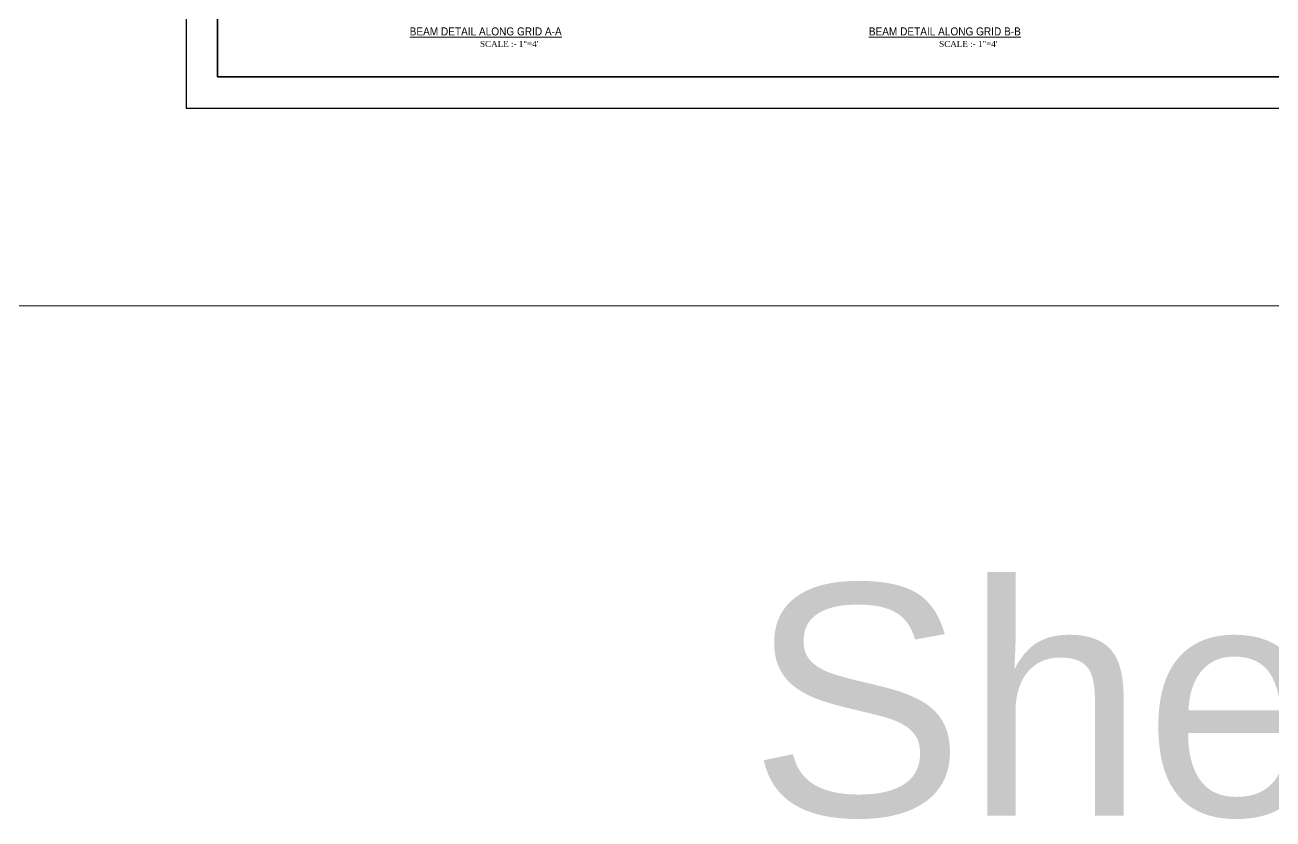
# Model space of a CAD drawing. Header units: inches. Extents: x 130993 to 274375, y -5108 to 103559.
# Drawn here: x 138211 to 140026, y 48204 to 49360 of the extents above; entities that cross this region are included whole.
import ezdxf

# ---------------------------------------------------------------- set-up
doc = ezdxf.new("R2010")
doc.units = ezdxf.units.IN
doc.header["$MEASUREMENT"] = 0
for name, color, linetype, lineweight in [('DIMENDION', 4, 'Continuous', 18), ('DIMENSION', 142, 'Continuous', 20), ('TEXT', 181, 'Continuous', 13)]:
    doc.layers.add(name, color=color, linetype=linetype, lineweight=lineweight)
doc.layers.add('ELEVATION', color=7, linetype='Continuous')
doc.styles.add('Arial', font='arial.ttf', dxfattribs={"width": 0.8, "height": 200})
doc.styles.add('ramon', font='arial.ttf', dxfattribs={"height": 7})
doc.styles.add('ROOM', font='dutch.ttf')

msp = doc.modelspace()

# ---------------------------------------------------------------- linework, layer by layer
at = {"layer": 'Defpoints', "color": 240, "true_color": 0xed1f24}
msp.add_lwpolyline([(138490.64, 51437.94), (141195.23, 51437.94), (141195.23, 49284.27), (138490.64, 49284.27)], close=True, dxfattribs=at)
at = {"layer": 'DIMENSION'}
msp.add_lwpolyline([(134008.5, 52489.13), (154575.5, 52489.13), (154575.5, 48951.13), (134008.5, 48951.13)], close=True, dxfattribs=at)
at = {"layer": 'ELEVATION'}
for points in [[(138445.02, 49238.65), (141623.73, 49238.65), (141623.73, 51483.56), (138445.02, 51483.56)], [(138490.64, 49284.27), (141578.11, 49284.27), (141578.11, 51437.94), (138490.64, 51437.94)]]:
    msp.add_lwpolyline(points, close=True, dxfattribs=at)
at = {"layer": 'ELEVATION', "color": 240, "true_color": 0xed1f24}
msp.add_lwpolyline([(138490.64, 51437.94), (141195.23, 51437.94), (141195.23, 49284.27), (138490.64, 49284.27)], close=True, dxfattribs=at)

# ---------------------------------------------------------------- texts
at = {"layer": 'DIMENDION', "insert": (139264.06, 48545.63), "char_height": 336.812, "width": 2279.4519, "attachment_point": 1, "style": 'ramon'}
msp.add_mtext('Sheet 2', dxfattribs=at)
at = {"layer": 'TEXT', "style": 'Arial', "width": 0.9}
for s, p in [('%%UBEAM DETAIL ALONG GRID A-A', (138770.29, 49344.54)), ('%%UBEAM DETAIL ALONG GRID B-B', (139438.29, 49344.54))]:
    msp.add_text(s, height=11.64, dxfattribs=at).set_placement(p)
at = {"layer": 'TEXT', "style": 'ROOM'}
for p in [(138872.62, 49327.78), (139540.62, 49327.78)]:
    msp.add_text('SCALE :- 1"=4\'', height=8.73, dxfattribs=at).set_placement(p)

doc.saveas('drawing.dxf')
